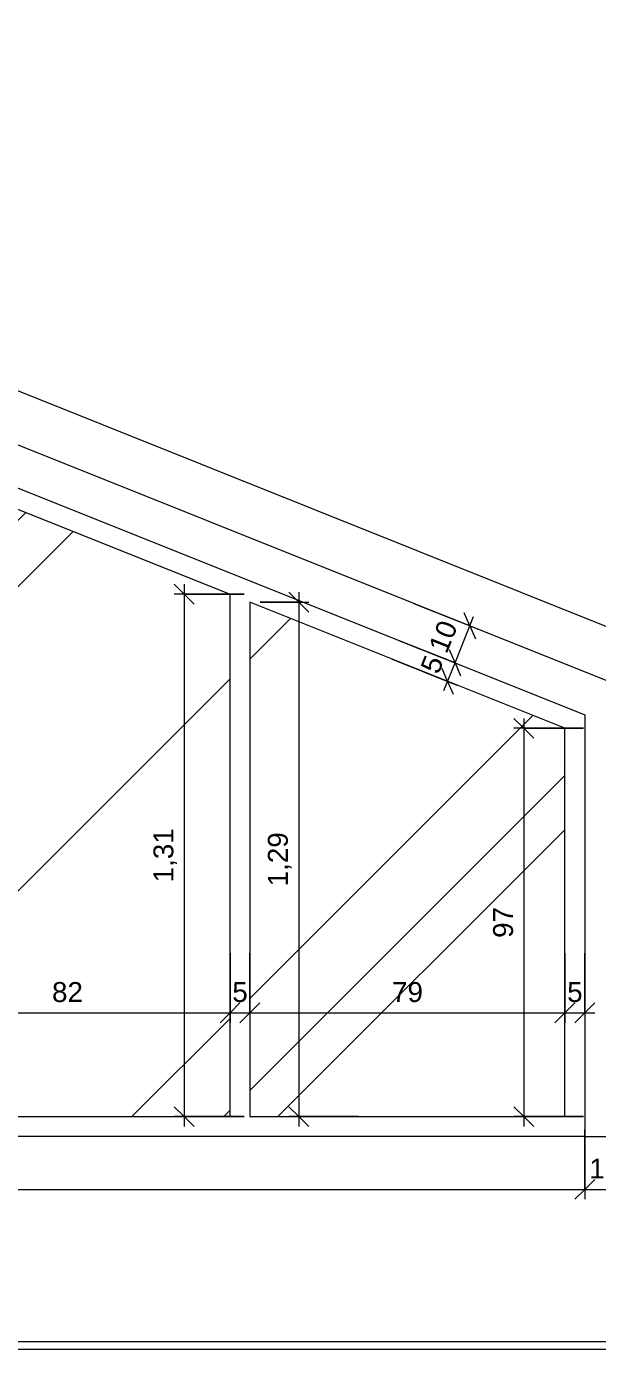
# Model space of a CAD drawing. Header units: millimetres. Extents: x 502 to 50962, y -45 to 5297.
# Drawn here: x 29875 to 31309, y -45 to 3276 of the extents above; entities that cross this region are included whole.
import ezdxf

# ---------------------------------------------------------------- set-up
doc = ezdxf.new("R2010")
doc.units = ezdxf.units.MM
for name, color, linetype, lineweight in [('A-ANNO-DIMS', 211, 'Continuous', 9), ('A-ANNO-DIMS-25', 211, 'Continuous', 9), ('A-DETL-THIN', 151, 'Continuous', 9), ('A-DOOR', 31, 'Continuous', 25)]:
    doc.layers.add(name, color=color, linetype=linetype, lineweight=lineweight)
doc.styles.add('@Arial Unicode MS', font='', dxfattribs={"height": 50})
doc.styles.get('@Arial Unicode MS').set_extended_font_data('@Arial Unicode MS')
doc.dimstyles.new('CRT_-__Metros_-_Linha_de_chamada_3_5_mm', dxfattribs={"dimscale": 304.8, "dimtxt": 50.292243, "dimasz": 0.164042, "dimexe": 0.082021, "dimexo": 0.0625, "dimgap": 0.04101, "dimtad": 1, "dimlfac": 0.001, "dimrnd": 0.01, "dimzin": 0, "dimdsep": 46, "dimtxsty": '@Arial Unicode MS', "dimblk1": 'OBLIQUE', "dimblk2": 'OBLIQUE', "dimsah": 1, "dimcen": 0.09, "dimdle": 0.082021, "dimazin": 0, "dimtfac": 1, "dimtdec": 4, "dimtix": 1, "dimtmove": 0, "dimatfit": 3, "dimfxl": 0.492126, "dimfxlon": 1, "dimtvp": 1, "dimtolj": 1, "dimtzin": 0, "dimarcsym": 2})
doc.dimstyles.new('CRT_-__Metros_-_Linha_de_chamada_3_5_mm_1', dxfattribs={"dimscale": 304.8, "dimtxt": 50.292243, "dimasz": 0.164042, "dimexe": 0.082021, "dimexo": 0.0625, "dimgap": 0.04101, "dimtad": 1, "dimdec": 0, "dimlfac": 0.1, "dimdsep": 46, "dimtxsty": '@Arial Unicode MS', "dimblk1": 'OBLIQUE', "dimblk2": 'OBLIQUE', "dimsah": 1, "dimcen": 0.09, "dimdle": 0.082021, "dimazin": 0, "dimtfac": 1, "dimtdec": 4, "dimtix": 1, "dimtmove": 0, "dimatfit": 3, "dimfxl": 0.492126, "dimfxlon": 1, "dimtvp": 1, "dimtolj": 1, "dimtzin": 0, "dimarcsym": 2})
pattern_1 = [(45, (12309.4, 489.3), (969.87, 2586.3), [17145, -2286, 5715, -1143]), (45, (13829.6, 1060.8), (-1883.16, 266.7), [3429, -377.2, 6858, -857.25]), (45, (12880.9, 1460.8), (3661.25, 4744.27), [9144, -1600.2, 4572, -1143])]

# ---------------------------------------------------------------- blocks, each defined once
blk = doc.blocks.new('Family - ___-4161204-DETALHAMENTO DE PORTAS 02')
at = {"lineweight": 9}
h = blk.add_hatch(dxfattribs=at)
h.set_pattern_fill('FP_15', color=254, style=0, pattern_type=2)
h.set_pattern_definition(pattern_1)
h.paths.add_polyline_path([(14058.4, 539.3), (14058.4, 1514.2), (13267.7, 1830.6), (13267.7, 539.3)])
h.paths.add_polyline_path([(13217.7, 539.3), (13217.7, 1850.7), (12401.1, 2177.5), (12401.1, 539.3)])
h.paths.add_polyline_path([(12351.1, 539.3), (12351.1, 2197.5), (11559.4, 2514.3), (11559.4, 539.3)])
h.paths.add_polyline_path([(11247.2, 2639.3), (10560.4, 2914.1), (10560.4, 2639.3), (10746.5, 2639.3)])
at = {"layer": 'A-DOOR', "lineweight": 9}
h = blk.add_hatch(dxfattribs=at)
h.set_pattern_fill('FP_15', color=256, style=0, pattern_type=2)
h.set_pattern_definition(pattern_1)
h.paths.add_polyline_path([(10559.4, 539.3), (11459.4, 539.3), (11459.4, 2539.3), (10559.4, 2539.3), (10559.4, 1439.3)])
for p, q in [((10410.4, 3135.7), (10410.4, 489.3)), ((14208.4, 1615.7), (10410.4, 3135.7)), ((10510.4, 2988), (10510.4, 489.3)), ((10510.4, 2988), (14108.4, 1548.1)), ((11247.2, 2639.3), (10560.4, 2914.1)), ((10560.4, 2914.1), (10560.4, 2639.3)), ((11247.2, 2639.3), (10560.4, 2639.3)), ((11506.7, 2589.3), (10510.4, 2589.3)), ((10510.4, 2589.3), (11506.7, 2589.3)), ((11509.4, 489.3), (11509.4, 2588.2)), ((11509.4, 2588.2), (11509.4, 489.3)), ((10559.4, 2539.3), (10559.4, 539.3)), ((10559.4, 2539.3), (11459.4, 2539.3)), ((11459.4, 539.3), (11459.4, 2539.3)), ((11559.4, 2514.3), (11559.4, 539.3)), ((11559.4, 2514.3), (12351.1, 2197.5)), ((12351.1, 539.3), (12351.1, 2197.5)), ((12401.1, 2177.5), (12401.1, 539.3)), ((12401.1, 2177.5), (13217.7, 1850.7)), ((13217.7, 539.3), (13217.7, 1850.7)), ((13267.7, 1830.6), (13267.7, 539.3)), ((14058.4, 1514.2), (13267.7, 1830.6)), ((14208.4, 489.3), (14208.4, 1615.7)), ((14108.4, 1548.1), (14108.4, 489.3)), ((14058.4, 539.3), (14058.4, 1514.2)), ((10559.4, 539.3), (11459.4, 539.3)), ((11559.4, 539.3), (12351.1, 539.3)), ((12401.1, 539.3), (13217.7, 539.3)), ((13267.7, 539.3), (14058.4, 539.3)), ((10510.4, 489.3), (10410.4, 489.3)), ((11509.4, 489.3), (10510.4, 489.3)), ((11509.4, 489.3), (10539.4, 489.3)), ((14108.4, 489.3), (11509.4, 489.3)), ((14108.4, 489.3), (14208.4, 489.3))]:
    blk.add_line(p, q, dxfattribs=at)
blk = doc.blocks.new('DIMBLOCK85-DETALHAMENTO DE PORTAS 02')
at = {"layer": 'A-ANNO-DIMS-25', "transparency": 16777216}
for p, q in [((29570, 949.7), (29570, 774.7)), ((29570, 799.7), (29570, 949.7)), ((30386.6, 949.7), (30386.6, 774.7)), ((30386.6, 799.7), (30386.6, 949.7)), ((29570, 799.7), (30386.6, 799.7))]:
    blk.add_line(p, q, dxfattribs=at)
at = {"layer": 'A-ANNO-DIMS-25', "lineweight": 18, "transparency": 16777216}
for p, q in [((29570, 799.7), (29545, 774.7)), ((29570, 799.7), (29595, 824.7)), ((30386.6, 799.7), (30361.6, 774.7)), ((30386.6, 799.7), (30411.6, 824.7))]:
    blk.add_line(p, q, dxfattribs=at)
at = {"layer": 'A-ANNO-DIMS-25', "color": 0, "transparency": 16777216, "insert": (29939.6, 877.1), "char_height": 50, "width": 92.937, "attachment_point": 1, "line_spacing_factor": 1.117605, "style": '@Arial Unicode MS'}
blk.add_mtext('82', dxfattribs=at)
blk = doc.blocks.new('_Oblique')
at = {"color": 0, "linetype": 'ByBlock', "lineweight": -2}
blk.add_line((-0.5, -0.5), (0.5, 0.5), dxfattribs=at)
blk = doc.blocks.new('DIMBLOCK86-DETALHAMENTO DE PORTAS 02')
at = {"layer": 'A-ANNO-DIMS-25', "transparency": 16777216}
for p, q in [((30386.6, 949.7), (30386.6, 774.7)), ((30386.6, 799.7), (30386.6, 949.7)), ((30436.6, 949.7), (30436.6, 774.7)), ((30436.6, 799.7), (30436.6, 949.7)), ((30386.6, 799.7), (30436.6, 799.7))]:
    blk.add_line(p, q, dxfattribs=at)
at = {"layer": 'A-ANNO-DIMS-25', "lineweight": 18, "transparency": 16777216}
for p, q in [((30386.6, 799.7), (30361.6, 774.7)), ((30386.6, 799.7), (30411.6, 824.7)), ((30436.6, 799.7), (30411.6, 774.7)), ((30436.6, 799.7), (30461.6, 824.7))]:
    blk.add_line(p, q, dxfattribs=at)
at = {"layer": 'A-ANNO-DIMS-25', "color": 0, "transparency": 16777216, "insert": (30392.3, 877.1), "char_height": 50, "width": 46.468, "attachment_point": 1, "line_spacing_factor": 1.117605, "style": '@Arial Unicode MS'}
blk.add_mtext('5', dxfattribs=at)
blk = doc.blocks.new('DIMBLOCK87-DETALHAMENTO DE PORTAS 02')
at = {"layer": 'A-ANNO-DIMS-25', "transparency": 16777216}
for p, q in [((30436.6, 949.7), (30436.6, 774.7)), ((30436.6, 799.7), (30436.6, 949.7)), ((31227.3, 949.7), (31227.3, 774.7)), ((31227.3, 799.7), (31227.3, 949.7)), ((30436.6, 799.7), (31227.3, 799.7))]:
    blk.add_line(p, q, dxfattribs=at)
at = {"layer": 'A-ANNO-DIMS-25', "lineweight": 18, "transparency": 16777216}
for p, q in [((30436.6, 799.7), (30411.6, 774.7)), ((30436.6, 799.7), (30461.6, 824.7)), ((31227.3, 799.7), (31202.3, 774.7)), ((31227.3, 799.7), (31252.3, 824.7))]:
    blk.add_line(p, q, dxfattribs=at)
at = {"layer": 'A-ANNO-DIMS-25', "color": 0, "transparency": 16777216, "insert": (30793.3, 877.1), "char_height": 50, "width": 92.937, "attachment_point": 1, "line_spacing_factor": 1.117605, "style": '@Arial Unicode MS'}
blk.add_mtext('79', dxfattribs=at)
blk = doc.blocks.new('DIMBLOCK88-DETALHAMENTO DE PORTAS 02')
at = {"layer": 'A-ANNO-DIMS-25', "transparency": 16777216}
for p, q in [((31227.3, 949.7), (31227.3, 774.7)), ((31227.3, 799.7), (31227.3, 949.7)), ((31277.3, 949.7), (31277.3, 774.7)), ((31277.3, 799.7), (31277.3, 949.7)), ((31227.3, 799.7), (31302.3, 799.7))]:
    blk.add_line(p, q, dxfattribs=at)
at = {"layer": 'A-ANNO-DIMS-25', "lineweight": 18, "transparency": 16777216}
for p, q in [((31227.3, 799.7), (31202.3, 774.7)), ((31227.3, 799.7), (31252.3, 824.7)), ((31277.3, 799.7), (31252.3, 774.7)), ((31277.3, 799.7), (31302.3, 824.7))]:
    blk.add_line(p, q, dxfattribs=at)
at = {"layer": 'A-ANNO-DIMS-25', "color": 0, "transparency": 16777216, "insert": (31233, 877.1), "char_height": 50, "width": 46.468, "attachment_point": 1, "line_spacing_factor": 1.117605, "style": '@Arial Unicode MS'}
blk.add_mtext('5', dxfattribs=at)
blk = doc.blocks.new('DIMBLOCK92-DETALHAMENTO DE PORTAS 02')
at = {"layer": 'A-ANNO-DIMS-25', "lineweight": 18, "transparency": 16777216}
for p, q in [((30271.7, 1850.7), (30246.7, 1875.7)), ((30271.7, 1850.7), (30296.7, 1825.7)), ((30271.7, 539.3), (30246.7, 564.3)), ((30271.7, 539.3), (30296.7, 514.3))]:
    blk.add_line(p, q, dxfattribs=at)
at = {"layer": 'A-ANNO-DIMS-25', "transparency": 16777216}
for p, q in [((30271.7, 1875.7), (30271.7, 514.3)), ((30421.7, 1850.7), (30246.7, 1850.7)), ((30271.7, 1850.7), (30421.7, 1850.7)), ((30421.7, 539.3), (30246.7, 539.3)), ((30271.7, 539.3), (30421.7, 539.3))]:
    blk.add_line(p, q, dxfattribs=at)
at = {"layer": 'A-ANNO-DIMS-25', "color": 0, "transparency": 16777216, "insert": (30194.3, 1127.3), "char_height": 50, "width": 162.337, "attachment_point": 1, "rotation": 90, "line_spacing_factor": 1.117605, "style": '@Arial Unicode MS'}
blk.add_mtext('1,31', dxfattribs=at)
blk = doc.blocks.new('DIMBLOCK93-DETALHAMENTO DE PORTAS 02')
at = {"layer": 'A-ANNO-DIMS-25', "transparency": 16777216}
for p, q in [((30462.2, 1830.6), (30584.1, 1830.6)), ((30559.1, 1830.6), (30462.2, 1830.6)), ((30559.1, 1855.6), (30559.1, 514.3)), ((30709.1, 539.3), (30534.1, 539.3)), ((30559.1, 539.3), (30709.1, 539.3))]:
    blk.add_line(p, q, dxfattribs=at)
at = {"layer": 'A-ANNO-DIMS-25', "lineweight": 18, "transparency": 16777216}
for p, q in [((30559.1, 1830.6), (30534.1, 1855.6)), ((30559.1, 1830.6), (30584.1, 1805.6)), ((30559.1, 539.3), (30534.1, 564.3)), ((30559.1, 539.3), (30584.1, 514.3))]:
    blk.add_line(p, q, dxfattribs=at)
at = {"layer": 'A-ANNO-DIMS-25', "color": 0, "transparency": 16777216, "insert": (30481.7, 1117.3), "char_height": 50, "width": 162.337, "attachment_point": 1, "rotation": 90, "line_spacing_factor": 1.117605, "style": '@Arial Unicode MS'}
blk.add_mtext('1,29', dxfattribs=at)
blk = doc.blocks.new('DIMBLOCK94-DETALHAMENTO DE PORTAS 02')
at = {"layer": 'A-ANNO-DIMS-25', "lineweight": 18, "transparency": 16777216}
for p, q in [((31124.4, 1514.2), (31099.4, 1539.2)), ((31124.4, 1514.2), (31149.4, 1489.2)), ((31124.4, 539.3), (31099.4, 564.3)), ((31124.4, 539.3), (31149.4, 514.3))]:
    blk.add_line(p, q, dxfattribs=at)
at = {"layer": 'A-ANNO-DIMS-25', "transparency": 16777216}
for p, q in [((31124.4, 1539.2), (31124.4, 514.3)), ((31274.4, 1514.2), (31099.4, 1514.2)), ((31124.4, 1514.2), (31274.4, 1514.2)), ((31274.4, 539.3), (31099.4, 539.3)), ((31124.4, 539.3), (31274.4, 539.3))]:
    blk.add_line(p, q, dxfattribs=at)
at = {"layer": 'A-ANNO-DIMS-25', "color": 0, "transparency": 16777216, "insert": (31047, 988), "char_height": 50, "width": 92.937, "attachment_point": 1, "rotation": 90, "line_spacing_factor": 1.117605, "style": '@Arial Unicode MS'}
blk.add_mtext('97', dxfattribs=at)
blk = doc.blocks.new('DIMBLOCK95-DETALHAMENTO DE PORTAS 02')
at = {"layer": 'A-ANNO-DIMS-25', "transparency": 16777216}
for p, q in [((30812.3, 1734.2), (30974.7, 1669.2)), ((30951.5, 1678.4), (30812.3, 1734.2)), ((30793.7, 1687.8), (30956.1, 1622.7)), ((30932.9, 1632), (30793.7, 1687.8)), ((30923.6, 1608.8), (30951.5, 1678.4))]:
    blk.add_line(p, q, dxfattribs=at)
at = {"layer": 'A-ANNO-DIMS-25', "lineweight": 18, "transparency": 16777216}
for p, q in [((30951.5, 1678.4), (30937.6, 1710.9)), ((30932.9, 1632), (30919, 1664.5)), ((30951.5, 1678.4), (30965.4, 1645.9)), ((30932.9, 1632), (30946.9, 1599.5))]:
    blk.add_line(p, q, dxfattribs=at)
at = {"layer": 'A-ANNO-DIMS-25', "color": 0, "transparency": 16777216, "insert": (30863.2, 1666), "char_height": 50, "width": 46.468, "attachment_point": 1, "rotation": 68.1882, "line_spacing_factor": 1.117605, "style": '@Arial Unicode MS'}
blk.add_mtext('5', dxfattribs=at)
blk = doc.blocks.new('DIMBLOCK96-DETALHAMENTO DE PORTAS 02')
at = {"layer": 'A-ANNO-DIMS-25', "transparency": 16777216}
for p, q in [((30849.4, 1827), (31011.9, 1762)), ((30988.7, 1771.3), (30849.4, 1827)), ((30951.5, 1678.4), (30998, 1794.5)), ((30812.3, 1734.2), (30974.7, 1669.2)), ((30951.5, 1678.4), (30812.3, 1734.2))]:
    blk.add_line(p, q, dxfattribs=at)
at = {"layer": 'A-ANNO-DIMS-25', "lineweight": 18, "transparency": 16777216}
for p, q in [((30988.7, 1771.3), (30974.8, 1803.8)), ((30988.7, 1771.3), (31002.6, 1738.8)), ((30951.5, 1678.4), (30937.6, 1710.9)), ((30951.5, 1678.4), (30965.4, 1645.9))]:
    blk.add_line(p, q, dxfattribs=at)
at = {"layer": 'A-ANNO-DIMS-25', "color": 0, "transparency": 16777216, "insert": (30883.8, 1717.7), "char_height": 50, "width": 92.937, "attachment_point": 1, "rotation": 68.1882, "line_spacing_factor": 1.117605, "style": '@Arial Unicode MS'}
blk.add_mtext('10', dxfattribs=at)
blk = doc.blocks.new('DIMBLOCK98-DETALHAMENTO DE PORTAS 02')
at = {"layer": 'A-ANNO-DIMS-25', "transparency": 16777216}
for p, q in [((27679.3, 506.7), (27679.3, 331.7)), ((27679.3, 356.7), (27679.3, 506.7)), ((31277.3, 506.7), (31277.3, 331.7)), ((31277.3, 356.7), (31277.3, 506.7)), ((27679.3, 356.7), (31277.3, 356.7))]:
    blk.add_line(p, q, dxfattribs=at)
at = {"layer": 'A-ANNO-DIMS-25', "lineweight": 18, "transparency": 16777216}
for p, q in [((27679.3, 356.7), (27704.3, 381.7)), ((31277.3, 356.7), (31302.3, 381.7)), ((27679.3, 356.7), (27654.3, 331.7)), ((31277.3, 356.7), (31252.3, 331.7))]:
    blk.add_line(p, q, dxfattribs=at)
at = {"layer": 'A-ANNO-DIMS-25', "color": 0, "transparency": 16777216, "insert": (29410.7, 434.1), "char_height": 50, "width": 162.337, "attachment_point": 1, "line_spacing_factor": 1.117605, "style": '@Arial Unicode MS'}
blk.add_mtext('3,60', dxfattribs=at)
blk = doc.blocks.new('DIMBLOCK99-DETALHAMENTO DE PORTAS 02')
at = {"layer": 'A-ANNO-DIMS-25', "transparency": 16777216}
for p, q in [((31277.3, 506.7), (31277.3, 331.7)), ((31277.3, 356.7), (31277.3, 506.7)), ((31377.3, 506.7), (31377.3, 331.7)), ((31377.3, 356.7), (31377.3, 506.7)), ((31277.3, 356.7), (31402.3, 356.7))]:
    blk.add_line(p, q, dxfattribs=at)
at = {"layer": 'A-ANNO-DIMS-25', "lineweight": 18, "transparency": 16777216}
for p, q in [((31277.3, 356.7), (31302.3, 381.7)), ((31377.3, 356.7), (31402.3, 381.7)), ((31277.3, 356.7), (31252.3, 331.7)), ((31377.3, 356.7), (31352.3, 331.7))]:
    blk.add_line(p, q, dxfattribs=at)
at = {"layer": 'A-ANNO-DIMS-25', "color": 0, "transparency": 16777216, "insert": (31288.6, 434.1), "char_height": 50, "width": 92.937, "attachment_point": 1, "line_spacing_factor": 1.117605, "style": '@Arial Unicode MS'}
blk.add_mtext('10', dxfattribs=at)
blk = doc.blocks.new('DIMBLOCK103-DETALHAMENTO DE PORTAS 02')
at = {"layer": 'A-ANNO-DIMS-25', "transparency": 16777216}
for p, q in [((27590.2, 3162.9), (27635.5, 3276.1)), ((27603, 3262.2), (31447.4, 1723.6)), ((27626.2, 3252.9), (27590.2, 3162.9)), ((31368.5, 1593.7), (31433.5, 1756.1)), ((31424.2, 1732.9), (31368.5, 1593.7))]:
    blk.add_line(p, q, dxfattribs=at)
at = {"layer": 'A-ANNO-DIMS-25', "lineweight": 18, "transparency": 16777216}
for p, q in [((27626.2, 3252.9), (27658.7, 3266.9)), ((27626.2, 3252.9), (27593.7, 3239)), ((31424.2, 1732.9), (31391.7, 1719)), ((31424.2, 1732.9), (31456.7, 1746.9))]:
    blk.add_line(p, q, dxfattribs=at)
at = {"layer": 'A-ANNO-DIMS-25', "color": 0, "transparency": 16777216, "insert": (29491.2, 2589.9), "char_height": 50, "width": 162.337, "attachment_point": 1, "rotation": 338.1882, "line_spacing_factor": 1.117605, "style": '@Arial Unicode MS'}
blk.add_mtext('4,09', dxfattribs=at)

msp = doc.modelspace()

# ---------------------------------------------------------------- linework, layer by layer
at = {"layer": 'A-DETL-THIN'}
for p, q in [((27194.315, -25.392), (31603.472, -25.392)), ((33379.651, -45.392), (17670.7, -45.392))]:
    msp.add_line(p, q, dxfattribs=at)

# ---------------------------------------------------------------- block references
at = {"layer": 'A-DOOR', "lineweight": 9}
msp.add_blockref('Family - ___-4161204-DETALHAMENTO DE PORTAS 02', (17168.896, 0), dxfattribs=at)

# ---------------------------------------------------------------- dimensions: what is measured, and where the dimension line sits
at = {"layer": 'A-ANNO-DIMS'}
for base, p1, p2, angle, dimstyle, override, picture, middle in [((31424.212, 1732.93), (27590.191, 3162.925), (31368.478, 1593.668), 338.188187, 'CRT_-__Metros_-_Linha_de_chamada_3_5_mm', {"dimpost": '<>', "dimfxl": 4091.212386}, 'DIMBLOCK103-DETALHAMENTO DE PORTAS 02', (29539.348, 2528.252)), ((30271.675, 539.277), (30421.675, 1850.651), (30421.675, 539.277), 90, 'CRT_-__Metros_-_Linha_de_chamada_3_5_mm', {"dimpost": '<>', "dimfxl": 1311.374157}, 'DIMBLOCK92-DETALHAMENTO DE PORTAS 02', (30233.63, 1194.964)), ((30559.144, 539.277), (30462.199, 1830.641), (30709.144, 539.277), 90, 'CRT_-__Metros_-_Linha_de_chamada_3_5_mm', {"dimpost": '<>', "dimfxl": 1314.763124}, 'DIMBLOCK93-DETALHAMENTO DE PORTAS 02', (30521.098, 1184.959)), ((30988.672, 1771.281), (30812.255, 1734.174), (30849.411, 1827.015), 68.188187, 'CRT_-__Metros_-_Linha_de_chamada_3_5_mm_1', {"dimpost": '<>', "dimfxl": 100}, 'DIMBLOCK96-DETALHAMENTO DE PORTAS 02', (30934.772, 1738.996)), ((30951.516, 1678.44), (30793.677, 1687.753), (30812.255, 1734.174), 68.188187, 'CRT_-__Metros_-_Linha_de_chamada_3_5_mm_1', {"dimpost": '<>', "dimfxl": 50}, 'DIMBLOCK95-DETALHAMENTO DE PORTAS 02', (30907.016, 1669.321)), ((31124.392, 539.277), (31274.392, 1514.208), (31274.392, 539.277), 90, 'CRT_-__Metros_-_Linha_de_chamada_3_5_mm_1', {"dimpost": '<>', "dimfxl": 974.930414}, 'DIMBLOCK94-DETALHAMENTO DE PORTAS 02', (31086.346, 1026.742))]:
    dim = msp.add_linear_dim(base=base, p1=p1, p2=p2, angle=angle, dimstyle=dimstyle, override=override, dxfattribs=at)
    dim.commit()
    dim.dimension.update_dxf_attribs({"geometry": picture, "text_midpoint": middle})
for base, p1, p2, dimstyle, override, picture, middle in [((30386.645, 799.655), (29569.979, 949.655), (30386.645, 949.655), 'CRT_-__Metros_-_Linha_de_chamada_3_5_mm_1', {"dimpost": '<>', "dimfxl": 816.666667}, 'DIMBLOCK85-DETALHAMENTO DE PORTAS 02', (29978.312, 837.701)), ((30436.645, 799.655), (30386.645, 949.655), (30436.645, 949.655), 'CRT_-__Metros_-_Linha_de_chamada_3_5_mm_1', {"dimpost": '<>', "dimfxl": 50}, 'DIMBLOCK86-DETALHAMENTO DE PORTAS 02', (30411.645, 837.581)), ((31227.312, 799.655), (30436.645, 949.655), (31227.312, 949.655), 'CRT_-__Metros_-_Linha_de_chamada_3_5_mm_1', {"dimpost": '<>', "dimfxl": 790.666667}, 'DIMBLOCK87-DETALHAMENTO DE PORTAS 02', (30831.979, 837.701)), ((31277.312, 799.655), (31227.312, 949.655), (31277.312, 949.655), 'CRT_-__Metros_-_Linha_de_chamada_3_5_mm_1', {"dimpost": '<>', "dimfxl": 50}, 'DIMBLOCK88-DETALHAMENTO DE PORTAS 02', (31252.312, 837.581)), ((31277.312, 356.709), (27679.312, 506.709), (31277.312, 506.709), 'CRT_-__Metros_-_Linha_de_chamada_3_5_mm', {"dimpost": '<>', "dimfxl": 3598}, 'DIMBLOCK98-DETALHAMENTO DE PORTAS 02', (29478.312, 394.755)), ((31377.312, 356.709), (31277.312, 506.709), (31377.312, 506.709), 'CRT_-__Metros_-_Linha_de_chamada_3_5_mm_1', {"dimpost": '<>', "dimfxl": 100}, 'DIMBLOCK99-DETALHAMENTO DE PORTAS 02', (31327.312, 394.755))]:
    dim = msp.add_linear_dim(base=base, p1=p1, p2=p2, dimstyle=dimstyle, override=override, dxfattribs=at)
    dim.commit()
    dim.dimension.update_dxf_attribs({"geometry": picture, "text_midpoint": middle})

doc.saveas('drawing.dxf')
